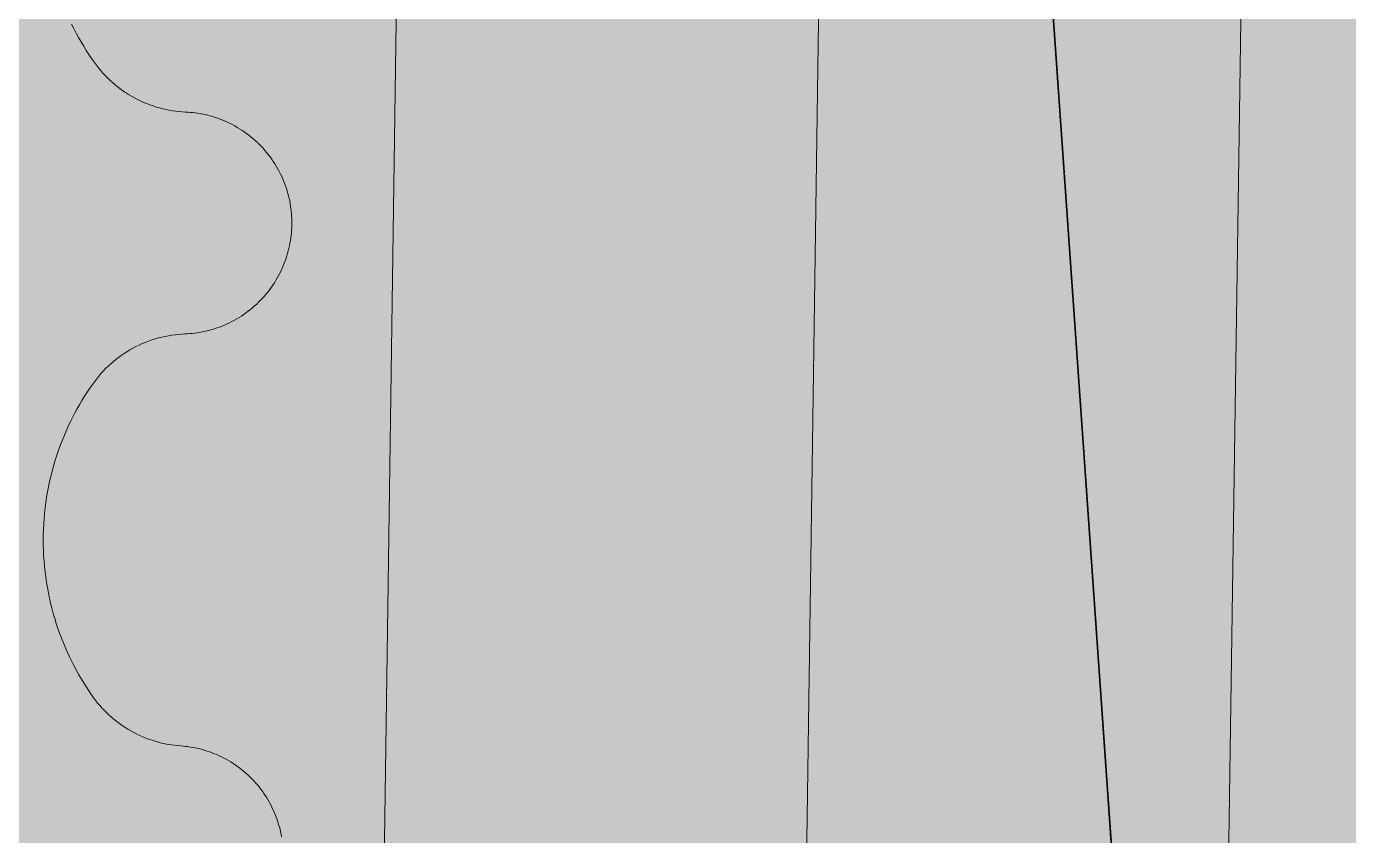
# Model space of a CAD drawing. Header units: millimetres. Extents: x 833941507 to 1669051331, y 817666127 to 1636299673.
# Drawn here: x 834547841.7 to 834547998.3, y 817982670.7 to 817982766.6 of the extents above; entities that cross this region are included whole.
import ezdxf

# ---------------------------------------------------------------- set-up
doc = ezdxf.new("R2010")
doc.units = ezdxf.units.MM
doc.header["$LTSCALE"] = 3
for name, color, linetype, lineweight in [('Hatch (LTC&CB)', 252, 'Continuous', 35), ('UAJ-22INWA', 6, 'Continuous', 35), ('UAJ-23FLOR-h', 251, 'Continuous', 9), ('UAJ-42INFI', 1, 'Continuous', 18), ('UAJ-42INFI-h', 251, 'Continuous', 9)]:
    doc.layers.add(name, color=color, linetype=linetype, lineweight=lineweight)
doc.layers.add('UAJ-00XREF', color=7, linetype='Continuous')
doc.layers.add('UAJ-22INWA-$', color=32, linetype='Continuous', plot=False)

# ---------------------------------------------------------------- blocks, each defined once
blk = doc.blocks.new('GBP-LTC-LB01')
at = {"layer": 'UAJ-23FLOR-h'}
h = blk.add_hatch(dxfattribs=at)
h.set_pattern_fill('EARTH,_O', color=256, scale=180, angle=45)
h.set_pattern_definition([(48.9989, (834576001.8, 818046085.3), (-112.727, 1612.5107), [1143, -1143]), (48.9989, (834575678.3, 818046366.6), (-112.727, 1612.5107), [1143, -1143]), (48.9989, (834575354.8, 818046647.8), (-112.727, 1612.5107), [1143, -1143]), (138.9989, (834575340.7, 818046849.3), (-1612.5107, -112.727), [1143, -1143]), (138.9989, (834575621.9, 818047172.8), (-1612.5107, -112.727), [1143, -1143]), (138.9989, (834575903.1, 818047496.3), (-1612.5107, -112.727), [1143, -1143])])
h.paths.add_polyline_path([(834572173.05, 818200349.17), (834310583.74, 818182062.08), (834331502.24, 817882831.69), (834364939.69, 817885169.23), (834473095.7, 818011283.6), (834480533.7, 818020120.4), (834485095.05, 818025709.55), (834491375.7, 818033619), (834497063.4, 818041013), (834493145.8, 818043678.7), (834512788.5, 818074029.25), (834518712.45, 818083675.25), (834526231.3, 818096325.1), (834534646.05, 818111073.05), (834545956, 818131981.3), (834557204.6, 818154198.8), (834564040, 818168496.8), (834570941.16, 818183576.43), (834578367.8, 818200696.3)])
h.paths.add_polyline_path([(834382131.31, 817956469.98), (834418268.73, 817958996.07), (834422062.41, 817963855.9), (834428403.04, 817964299.38), (834467239.2, 818010695.58), (834466445.21, 818021738.79), (834476097.72, 818035709.03), (834485267.1, 818048983.2), (834487014.89, 818051460.43), (834497268.33, 818067303.42), (834492893.38, 818129890.09), (834448056.59, 818126755.66), (834416896.58, 818105052.11), (834382061.37, 818080788.99), (834386167.45, 818022059.16), (834377588.38, 818021459.47)], flags=16)
edge = h.paths.add_edge_path(flags=16)
edge.add_line((834540292.29, 818142076.07), (834533466.32, 818141614.13))
edge.add_line((834533466.32, 818141614.13), (834523258.01, 818143862.71))
edge.add_line((834523258.01, 818143862.71), (834525896.87, 818155838.93))
edge.add_arc((834558382.43, 818267025.45), 115835.02, 237.2183981, 253.7131266, ccw=False)
edge.add_line((834495664.92, 818169638.25), (834498267.59, 818132356.98))
edge.add_line((834498267.59, 818132356.98), (834496346.42, 818130135.01))
edge.add_line((834496346.42, 818130135.01), (834492879.88, 818129892.67))
edge.add_line((834492879.88, 818129892.67), (834494229.58, 818110587.62))
edge.add_line((834494229.58, 818110587.62), (834496326.13, 818110708.38))
edge.add_line((834496326.13, 818110708.38), (834498420.21, 818080753.55))
edge.add_line((834498420.21, 818080753.55), (834498046.12, 818080727.4))
edge.add_line((834498046.12, 818080727.4), (834498254.52, 818077746.38))
edge.add_line((834498254.52, 818077746.38), (834503061.09, 818078082.4))
edge.add_line((834503061.09, 818078082.4), (834504979.52, 818081212.1))
edge.add_line((834504979.52, 818081212.1), (834509429.02, 818088470.93))
edge.add_line((834509429.02, 818088470.93), (834515217.16, 818097913.59))
edge.add_line((834515217.16, 818097913.59), (834526067.43, 818116415.54))
edge.add_line((834526067.43, 818116415.54), (834532489.2, 818127888.68))
edge.add_line((834532489.2, 818127888.68), (834534830.9, 818132146.3))
edge.add_line((834534830.9, 818132146.3), (834540292.29, 818142076.07))
h = blk.add_hatch(dxfattribs=at)
h.set_pattern_fill('EARTH,_O', color=256, scale=180, angle=45)
h.set_pattern_definition([(45.0000001, (-1082349.7, 54794.9), (-3e-06, 1616.4461018), [1143, -1143]), (45.0000001, (-1082652.8, 55098), (-3e-06, 1616.4461018), [1143, -1143]), (45.0000001, (-1082955.9, 55401.1), (-3e-06, 1616.4461018), [1143, -1143]), (135.0000001, (-1082955.9, 55603.1), (-1616.4461018, -3e-06), [1143, -1143]), (135.0000001, (-1082652.8, 55906.2), (-1616.4461018, -3e-06), [1143, -1143]), (135.0000001, (-1082349.7, 56209.3), (-1616.4461018, -3e-06), [1143, -1143])])
h.paths.add_polyline_path([(834669469.25, 818015499.17), (834651080.82, 818014213.79), (834651091.33, 818014066.03), (834669479.76, 818015351.52)], flags=16)
edge = h.paths.add_edge_path()
edge.add_arc((834611763.61, 818123015.07), 22001.28, 94.000719, 118.688683)
edge.add_line((834601201.89, 818142315.5), (834593918.34, 818141228.38))
edge.add_arc((834611768.4, 818123014.03), 25502.69, 93.997159, 134.421275, ccw=False)
edge.add_line((834609990.68, 818148454.69), (834618164.36, 818149025.84))
edge.add_line((834618164.36, 818149025.84), (834618408.29, 818145534.91))
edge.add_line((834618408.29, 818145534.91), (834616365.41, 818145392.16))
edge.add_line((834616365.41, 818145392.16), (834616609.39, 818141900.69))
edge.add_line((834616609.39, 818141900.69), (834611621.55, 818141552.15))
edge.add_line((834611621.55, 818141552.15), (834611377.61, 818145043.07))
edge.add_line((834611377.61, 818145043.07), (834610228.61, 818144962.74))
h.paths.add_polyline_path([(834673232.94, 818197365.88), (834607546.49, 818192773.89), (834599172.5, 818174435.3), (834588349.1, 818152374.5), (834578621.55, 818133890.65), (834568418.3, 818115665.3), (834556456.7, 818095618.3), (834546606.4, 818080041.6), (834532219.3, 818058623.75), (834523692.15, 818046595.75), (834515683.5, 818035708.5), (834508244.2, 818025929.9), (834500656.3, 818016266.1), (834489786.8, 818002934.1), (834483448.3, 817995421.3), (834478637.6, 817989841.7), (834458453.75, 817967379.3), (834441506.5, 817949096.36), (834383075.75, 817886437.08), (834482026.69, 817893354.51), (834551919.04, 817920008.6), (834634905.13, 817930637.13), (834634023, 817939309.35), (834633770.07, 817941795.89), (834633577.69, 817943687.02), (834508697.04, 817930983.61), (834507053.46, 817930191.44), (834506409.46, 817939426.96), (834507656.94, 817945566.73), (834503417.08, 818006767.03), (834503064.37, 818011762.67), (834514052.91, 818025791.94), (834520784.65, 818034889.35), (834526318.86, 818042436.94), (834532381.69, 818050705.63), (834536345.72, 818056472.68), (834542258.41, 818065225.62), (834550405.86, 818077286.91), (834561579, 818095001.96), (834574522.66, 818117080.03), (834587768.88, 818140310.21), (834609774.13, 818143594.98), (834610001.97, 818140335.89), (834634252.54, 818142031.47), (834636806.9, 818105492.47), (834642791.48, 818105913.75), (834646278.56, 818056032.58), (834640293.17, 818055614.16), (834643382.34, 818011424.91), (834641138.41, 818011267.96), (834645775.78, 817944927.87), (834639048.36, 817944243.52), (834640362.12, 817931328.11), (834651070.39, 817932706.91), (834650587.67, 817936476.13), (834685105.74, 817940896.86), (834685588.46, 817937127.64), (834691373.79, 817937868.57)])
blk = doc.blocks.new('*U1041')
at = {"layer": 'UAJ-22INWA'}
blk.add_line((200, 393.05), (200, -251.21), dxfattribs=at)
at = {"layer": 'UAJ-22INWA-$'}
blk.add_lwpolyline([(0, -251.21), (0, 393.05), (200, 393.05), (200, -251.21)], close=True, dxfattribs=at)
blk = doc.blocks.new('GBP-STR-B01-L2')
at = {"layer": 'UAJ-22INWA', "rotation": 183.9989084570433}
blk.add_blockref('*U1041', (834548162.6, 817982784.57), dxfattribs=at)
blk = doc.blocks.new('inf_010')
at = {"layer": 'UAJ-42INFI'}
for p, q in [((889560088.11, 757792033.02, 0), (889560088.33, 757792032.47, 0)), ((889560088.33, 757792032.47, 0), (889560088.57, 757792031.92, 0)), ((889560088.57, 757792031.92, 0), (889560088.82, 757792031.38, 0)), ((889560088.82, 757792031.38, 0), (889560089.08, 757792030.84, 0)), ((889560089.08, 757792030.84, 0), (889560089.35, 757792030.32, 0)), ((889560089.35, 757792030.32, 0), (889560089.62, 757792029.8, 0)), ((889560089.62, 757792029.8, 0), (889560089.9, 757792029.29, 0)), ((889560089.9, 757792029.29, 0), (889560090.19, 757792028.78, 0)), ((889560090.19, 757792028.78, 0), (889560090.49, 757792028.29, 0)), ((889560090.49, 757792028.29, 0), (889560090.7, 757792027.96, 0)), ((889560090.7, 757792027.96, 0), (889560090.91, 757792027.64, 0)), ((889560090.91, 757792027.64, 0), (889560091.14, 757792027.33, 0)), ((889560091.14, 757792027.33, 0), (889560091.37, 757792027.01, 0)), ((889560091.37, 757792027.01, 0), (889560091.62, 757792026.71, 0)), ((889560091.62, 757792026.71, 0), (889560091.87, 757792026.41, 0)), ((889560091.87, 757792026.41, 0), (889560092.14, 757792026.11, 0)), ((889560092.14, 757792026.11, 0), (889560092.41, 757792025.82, 0)), ((889560092.41, 757792025.82, 0), (889560092.7, 757792025.54, 0)), ((889560092.7, 757792025.54, 0), (889560092.99, 757792025.27, 0)), ((889560092.99, 757792025.27, 0), (889560093.29, 757792025, 0)), ((889560093.29, 757792025, 0), (889560093.6, 757792024.74, 0)), ((889560093.6, 757792024.74, 0), (889560093.91, 757792024.49, 0)), ((889560093.91, 757792024.49, 0), (889560094.24, 757792024.25, 0)), ((889560094.24, 757792024.25, 0), (889560094.57, 757792024.02, 0)), ((889560094.57, 757792024.02, 0), (889560094.91, 757792023.8, 0)), ((889560094.91, 757792023.8, 0), (889560095.25, 757792023.59, 0)), ((889560095.25, 757792023.59, 0), (889560095.6, 757792023.39, 0)), ((889560095.6, 757792023.39, 0), (889560095.96, 757792023.19, 0)), ((889560095.96, 757792023.19, 0), (889560096.32, 757792023.01, 0)), ((889560096.32, 757792023.01, 0), (889560096.68, 757792022.84, 0)), ((889560096.68, 757792022.84, 0), (889560097.05, 757792022.68, 0)), ((889560097.05, 757792022.68, 0), (889560097.42, 757792022.53, 0)), ((889560097.42, 757792022.53, 0), (889560097.8, 757792022.4, 0)), ((889560097.8, 757792022.4, 0), (889560098.17, 757792022.27, 0)), ((889560098.17, 757792022.27, 0), (889560098.55, 757792022.16, 0)), ((889560098.55, 757792022.16, 0), (889560098.93, 757792022.05, 0)), ((889560098.93, 757792022.05, 0), (889560099.32, 757792021.96, 0)), ((889560099.32, 757792021.96, 0), (889560099.7, 757792021.88, 0)), ((889560099.7, 757792021.88, 0), (889560100.08, 757792021.81, 0)), ((889560100.08, 757792021.81, 0), (889560100.46, 757792021.75, 0)), ((889560100.46, 757792021.75, 0), (889560100.85, 757792021.7, 0)), ((889560100.85, 757792021.7, 0), (889560101.13, 757792021.66, 0)), ((889560101.13, 757792021.66, 0), (889560101.41, 757792021.62, 0)), ((889560101.41, 757792021.62, 0), (889560101.7, 757792021.57, 0)), ((889560101.7, 757792021.57, 0), (889560101.99, 757792021.52, 0)), ((889560101.99, 757792021.52, 0), (889560102.28, 757792021.46, 0)), ((889560102.28, 757792021.46, 0), (889560102.57, 757792021.39, 0)), ((889560102.57, 757792021.39, 0), (889560102.86, 757792021.31, 0)), ((889560102.86, 757792021.31, 0), (889560103.15, 757792021.23, 0)), ((889560103.15, 757792021.23, 0), (889560103.44, 757792021.14, 0)), ((889560103.44, 757792021.14, 0), (889560103.73, 757792021.04, 0)), ((889560103.73, 757792021.04, 0), (889560104.02, 757792020.93, 0)), ((889560104.02, 757792020.93, 0), (889560104.31, 757792020.82, 0)), ((889560104.31, 757792020.82, 0), (889560104.6, 757792020.7, 0)), ((889560104.6, 757792020.7, 0), (889560104.88, 757792020.57, 0)), ((889560104.88, 757792020.57, 0), (889560105.17, 757792020.43, 0)), ((889560105.17, 757792020.43, 0), (889560105.45, 757792020.29, 0)), ((889560105.45, 757792020.29, 0), (889560105.73, 757792020.14, 0)), ((889560105.73, 757792020.14, 0), (889560106.01, 757792019.98, 0)), ((889560106.01, 757792019.98, 0), (889560106.28, 757792019.82, 0)), ((889560106.28, 757792019.82, 0), (889560106.56, 757792019.64, 0)), ((889560106.56, 757792019.64, 0), (889560106.83, 757792019.46, 0)), ((889560106.83, 757792019.46, 0), (889560107.09, 757792019.27, 0)), ((889560107.09, 757792019.27, 0), (889560107.35, 757792019.08, 0)), ((889560107.35, 757792019.08, 0), (889560107.61, 757792018.88, 0)), ((889560107.61, 757792018.88, 0), (889560107.86, 757792018.67, 0)), ((889560107.86, 757792018.67, 0), (889560108.11, 757792018.45, 0)), ((889560108.11, 757792018.45, 0), (889560108.35, 757792018.23, 0)), ((889560108.35, 757792018.23, 0), (889560108.59, 757792018, 0)), ((889560108.59, 757792018, 0), (889560108.83, 757792017.77, 0)), ((889560108.83, 757792017.77, 0), (889560109.05, 757792017.53, 0)), ((889560109.05, 757792017.53, 0), (889560109.27, 757792017.28, 0)), ((889560109.27, 757792017.28, 0), (889560109.49, 757792017.03, 0)), ((889560109.49, 757792017.03, 0), (889560109.7, 757792016.77, 0)), ((889560109.7, 757792016.77, 0), (889560109.9, 757792016.51, 0)), ((889560109.9, 757792016.51, 0), (889560110.09, 757792016.24, 0)), ((889560110.09, 757792016.24, 0), (889560110.28, 757792015.97, 0)), ((889560110.28, 757792015.97, 0), (889560110.46, 757792015.7, 0)), ((889560110.46, 757792015.7, 0), (889560110.63, 757792015.42, 0)), ((889560110.63, 757792015.42, 0), (889560110.8, 757792015.13, 0)), ((889560110.8, 757792015.13, 0), (889560110.96, 757792014.84, 0)), ((889560110.96, 757792014.84, 0), (889560111.11, 757792014.55, 0)), ((889560111.11, 757792014.55, 0), (889560111.25, 757792014.26, 0)), ((889560111.25, 757792014.26, 0), (889560111.39, 757792013.97, 0)), ((889560111.39, 757792013.97, 0), (889560111.52, 757792013.67, 0)), ((889560111.52, 757792013.67, 0), (889560111.64, 757792013.37, 0)), ((889560111.64, 757792013.37, 0), (889560111.75, 757792013.07, 0)), ((889560111.75, 757792013.07, 0), (889560111.85, 757792012.76, 0)), ((889560111.85, 757792012.76, 0), (889560111.95, 757792012.46, 0)), ((889560111.95, 757792012.46, 0), (889560112.04, 757792012.16, 0)), ((889560112.04, 757792012.16, 0), (889560112.12, 757792011.85, 0)), ((889560112.12, 757792011.85, 0), (889560112.19, 757792011.55, 0)), ((889560112.19, 757792011.55, 0), (889560112.26, 757792011.24, 0)), ((889560112.26, 757792011.24, 0), (889560112.31, 757792010.94, 0)), ((889560112.31, 757792010.94, 0), (889560112.36, 757792010.63, 0)), ((889560112.36, 757792010.63, 0), (889560112.41, 757792010.33, 0)), ((889560112.41, 757792010.33, 0), (889560112.44, 757792010.03, 0)), ((889560112.44, 757792010.03, 0), (889560112.47, 757792009.72, 0)), ((889560112.47, 757792009.72, 0), (889560112.49, 757792009.43, 0)), ((889560112.49, 757792009.43, 0), (889560112.51, 757792009.13, 0)), ((889560112.51, 757792009.13, 0), (889560112.52, 757792008.83, 0)), ((889560112.52, 757792008.54, 0), (889560112.51, 757792008.25, 0)), ((889560112.52, 757792008.83, 0), (889560112.52, 757792008.54, 0)), ((889560112.43, 757792007.1, 0), (889560112.39, 757792006.81, 0)), ((889560112.46, 757792007.39, 0), (889560112.43, 757792007.1, 0)), ((889560112.48, 757792007.67, 0), (889560112.46, 757792007.39, 0)), ((889560112.5, 757792007.96, 0), (889560112.48, 757792007.67, 0)), ((889560112.51, 757792008.25, 0), (889560112.5, 757792007.96, 0)), ((889560112.1, 757792005.35, 0), (889560112.02, 757792005.06, 0)), ((889560112.18, 757792005.65, 0), (889560112.1, 757792005.35, 0)), ((889560112.24, 757792005.94, 0), (889560112.18, 757792005.65, 0)), ((889560112.3, 757792006.23, 0), (889560112.24, 757792005.94, 0)), ((889560112.35, 757792006.52, 0), (889560112.3, 757792006.23, 0)), ((889560112.39, 757792006.81, 0), (889560112.35, 757792006.52, 0)), ((889560111.63, 757792003.89, 0), (889560111.52, 757792003.6, 0)), ((889560111.74, 757792004.18, 0), (889560111.63, 757792003.89, 0)), ((889560111.84, 757792004.47, 0), (889560111.74, 757792004.18, 0)), ((889560111.94, 757792004.77, 0), (889560111.84, 757792004.47, 0)), ((889560112.02, 757792005.06, 0), (889560111.94, 757792004.77, 0)), ((889560110.82, 757792002.16, 0), (889560110.66, 757792001.89, 0)), ((889560110.97, 757792002.45, 0), (889560110.82, 757792002.16, 0)), ((889560111.12, 757792002.73, 0), (889560110.97, 757792002.45, 0)), ((889560111.26, 757792003.02, 0), (889560111.12, 757792002.73, 0)), ((889560111.39, 757792003.31, 0), (889560111.26, 757792003.02, 0)), ((889560111.52, 757792003.6, 0), (889560111.39, 757792003.31, 0)), ((889560109.93, 757792000.8, 0), (889560109.74, 757792000.54, 0)), ((889560110.13, 757792001.07, 0), (889560109.93, 757792000.8, 0)), ((889560110.31, 757792001.34, 0), (889560110.13, 757792001.07, 0)), ((889560110.49, 757792001.61, 0), (889560110.31, 757792001.34, 0)), ((889560110.66, 757792001.89, 0), (889560110.49, 757792001.61, 0)), ((889560108.41, 757791999.08, 0), (889560108.16, 757791998.85, 0)), ((889560108.64, 757791999.31, 0), (889560108.41, 757791999.08, 0)), ((889560108.88, 757791999.54, 0), (889560108.64, 757791999.31, 0)), ((889560109.1, 757791999.79, 0), (889560108.88, 757791999.54, 0)), ((889560109.32, 757792000.03, 0), (889560109.1, 757791999.79, 0)), ((889560109.53, 757792000.28, 0), (889560109.32, 757792000.03, 0)), ((889560109.74, 757792000.54, 0), (889560109.53, 757792000.28, 0)), ((889560106.32, 757791997.47, 0), (889560106.04, 757791997.3, 0)), ((889560106.6, 757791997.64, 0), (889560106.32, 757791997.47, 0)), ((889560106.87, 757791997.83, 0), (889560106.6, 757791997.64, 0)), ((889560107.14, 757791998.02, 0), (889560106.87, 757791997.83, 0)), ((889560107.4, 757791998.22, 0), (889560107.14, 757791998.02, 0)), ((889560107.66, 757791998.42, 0), (889560107.4, 757791998.22, 0)), ((889560107.91, 757791998.63, 0), (889560107.66, 757791998.42, 0)), ((889560108.16, 757791998.85, 0), (889560107.91, 757791998.63, 0)), ((889560102.79, 757791995.93, 0), (889560102.49, 757791995.85, 0)), ((889560103.09, 757791996.02, 0), (889560102.79, 757791995.93, 0)), ((889560103.4, 757791996.11, 0), (889560103.09, 757791996.02, 0)), ((889560103.7, 757791996.21, 0), (889560103.4, 757791996.11, 0)), ((889560104, 757791996.32, 0), (889560103.7, 757791996.21, 0)), ((889560104.29, 757791996.44, 0), (889560104, 757791996.32, 0)), ((889560104.59, 757791996.56, 0), (889560104.29, 757791996.44, 0)), ((889560104.89, 757791996.69, 0), (889560104.59, 757791996.56, 0)), ((889560105.18, 757791996.83, 0), (889560104.89, 757791996.69, 0)), ((889560105.47, 757791996.98, 0), (889560105.18, 757791996.83, 0)), ((889560105.75, 757791997.13, 0), (889560105.47, 757791996.98, 0)), ((889560106.04, 757791997.3, 0), (889560105.75, 757791997.13, 0)), ((889560093.05, 757791994.4, 0), (889560092.68, 757791994.23, 0)), ((889560093.43, 757791994.55, 0), (889560093.05, 757791994.4, 0)), ((889560093.82, 757791994.69, 0), (889560093.43, 757791994.55, 0)), ((889560094.2, 757791994.82, 0), (889560093.82, 757791994.69, 0)), ((889560094.59, 757791994.94, 0), (889560094.2, 757791994.82, 0)), ((889560094.99, 757791995.05, 0), (889560094.59, 757791994.94, 0)), ((889560095.38, 757791995.14, 0), (889560094.99, 757791995.05, 0)), ((889560095.78, 757791995.23, 0), (889560095.38, 757791995.14, 0)), ((889560096.17, 757791995.3, 0), (889560095.78, 757791995.23, 0)), ((889560096.57, 757791995.36, 0), (889560096.17, 757791995.3, 0)), ((889560096.97, 757791995.41, 0), (889560096.57, 757791995.36, 0)), ((889560097.37, 757791995.45, 0), (889560096.97, 757791995.41, 0)), ((889560097.76, 757791995.47, 0), (889560097.37, 757791995.45, 0)), ((889560098.15, 757791995.49, 0), (889560097.76, 757791995.47, 0)), ((889560098.55, 757791995.49, 0), (889560098.15, 757791995.49, 0)), ((889560098.94, 757791995.48, 0), (889560098.55, 757791995.49, 0)), ((889560099.22, 757791995.48, 0), (889560098.94, 757791995.48, 0)), ((889560099.51, 757791995.48, 0), (889560099.22, 757791995.48, 0)), ((889560099.8, 757791995.48, 0), (889560099.51, 757791995.48, 0)), ((889560100.09, 757791995.5, 0), (889560099.8, 757791995.48, 0)), ((889560100.39, 757791995.52, 0), (889560100.09, 757791995.5, 0)), ((889560100.69, 757791995.54, 0), (889560100.39, 757791995.52, 0)), ((889560100.98, 757791995.58, 0), (889560100.69, 757791995.54, 0)), ((889560101.28, 757791995.62, 0), (889560100.98, 757791995.58, 0)), ((889560101.58, 757791995.67, 0), (889560101.28, 757791995.62, 0)), ((889560101.89, 757791995.72, 0), (889560101.58, 757791995.67, 0)), ((889560102.19, 757791995.78, 0), (889560101.89, 757791995.72, 0)), ((889560102.49, 757791995.85, 0), (889560102.19, 757791995.78, 0)), ((889560090.22, 757791992.79, 0), (889560089.89, 757791992.55, 0)), ((889560090.55, 757791993.03, 0), (889560090.22, 757791992.79, 0)), ((889560090.89, 757791993.25, 0), (889560090.55, 757791993.03, 0)), ((889560091.23, 757791993.47, 0), (889560090.89, 757791993.25, 0)), ((889560091.58, 757791993.67, 0), (889560091.23, 757791993.47, 0)), ((889560091.94, 757791993.87, 0), (889560091.58, 757791993.67, 0)), ((889560092.31, 757791994.06, 0), (889560091.94, 757791993.87, 0)), ((889560092.68, 757791994.23, 0), (889560092.31, 757791994.06, 0)), ((889560088.41, 757791991.21, 0), (889560088.14, 757791990.92, 0)), ((889560088.68, 757791991.49, 0), (889560088.41, 757791991.21, 0)), ((889560088.97, 757791991.77, 0), (889560088.68, 757791991.49, 0)), ((889560089.27, 757791992.04, 0), (889560088.97, 757791991.77, 0)), ((889560089.58, 757791992.3, 0), (889560089.27, 757791992.04, 0)), ((889560089.89, 757791992.55, 0), (889560089.58, 757791992.3, 0)), ((889560087.26, 757791989.88, 0), (889560086.91, 757791989.42, 0)), ((889560087.63, 757791990.33, 0), (889560087.26, 757791989.88, 0)), ((889560087.88, 757791990.63, 0), (889560087.63, 757791990.33, 0)), ((889560088.14, 757791990.92, 0), (889560087.88, 757791990.63, 0)), ((889560086.22, 757791988.47, 0), (889560085.88, 757791987.98, 0)), ((889560086.56, 757791988.95, 0), (889560086.22, 757791988.47, 0)), ((889560086.91, 757791989.42, 0), (889560086.56, 757791988.95, 0)), ((889560085.24, 757791986.99, 0), (889560084.93, 757791986.47, 0)), ((889560085.56, 757791987.49, 0), (889560085.24, 757791986.99, 0)), ((889560085.88, 757791987.98, 0), (889560085.56, 757791987.49, 0)), ((889560084.33, 757791985.43, 0), (889560084.04, 757791984.89, 0)), ((889560084.62, 757791985.95, 0), (889560084.33, 757791985.43, 0)), ((889560084.93, 757791986.47, 0), (889560084.62, 757791985.95, 0)), ((889560083.5, 757791983.8, 0), (889560083.24, 757791983.24, 0)), ((889560083.77, 757791984.35, 0), (889560083.5, 757791983.8, 0)), ((889560084.04, 757791984.89, 0), (889560083.77, 757791984.35, 0)), ((889560082.76, 757791982.1, 0), (889560082.53, 757791981.53, 0)), ((889560083, 757791982.67, 0), (889560082.76, 757791982.1, 0)), ((889560083.24, 757791983.24, 0), (889560083, 757791982.67, 0)), ((889560082.11, 757791980.36, 0), (889560081.91, 757791979.76, 0)), ((889560082.31, 757791980.95, 0), (889560082.11, 757791980.36, 0)), ((889560082.53, 757791981.53, 0), (889560082.31, 757791980.95, 0)), ((889560081.73, 757791979.16, 0), (889560081.56, 757791978.56, 0)), ((889560081.91, 757791979.76, 0), (889560081.73, 757791979.16, 0)), ((889560081.25, 757791977.34, 0), (889560081.11, 757791976.73, 0)), ((889560081.4, 757791977.95, 0), (889560081.25, 757791977.34, 0)), ((889560081.56, 757791978.56, 0), (889560081.4, 757791977.95, 0)), ((889560080.99, 757791976.11, 0), (889560080.87, 757791975.48, 0)), ((889560081.11, 757791976.73, 0), (889560080.99, 757791976.11, 0)), ((889560080.68, 757791974.23, 0), (889560080.61, 757791973.6, 0)), ((889560080.77, 757791974.86, 0), (889560080.68, 757791974.23, 0)), ((889560080.87, 757791975.48, 0), (889560080.77, 757791974.86, 0)), ((889560080.54, 757791972.97, 0), (889560080.49, 757791972.34, 0)), ((889560080.61, 757791973.6, 0), (889560080.54, 757791972.97, 0)), ((889560080.42, 757791971.07, 0), (889560080.41, 757791970.44, 0)), ((889560080.45, 757791971.71, 0), (889560080.42, 757791971.07, 0)), ((889560080.49, 757791972.34, 0), (889560080.45, 757791971.71, 0)), ((889560080.41, 757791970.44, 0), (889560080.41, 757791969.81, 0)), ((889560080.41, 757791969.81, 0), (889560080.42, 757791969.17, 0)), ((889560080.42, 757791969.17, 0), (889560080.44, 757791968.54, 0)), ((889560080.44, 757791968.54, 0), (889560080.48, 757791967.91, 0)), ((889560080.48, 757791967.91, 0), (889560080.53, 757791967.28, 0)), ((889560080.53, 757791967.28, 0), (889560080.59, 757791966.65, 0)), ((889560080.59, 757791966.65, 0), (889560080.66, 757791966.03, 0)), ((889560080.66, 757791966.03, 0), (889560080.74, 757791965.41, 0)), ((889560080.74, 757791965.41, 0), (889560080.84, 757791964.79, 0)), ((889560080.84, 757791964.79, 0), (889560080.95, 757791964.17, 0)), ((889560080.95, 757791964.17, 0), (889560081.07, 757791963.56, 0)), ((889560081.07, 757791963.56, 0), (889560081.2, 757791962.95, 0)), ((889560081.2, 757791962.95, 0), (889560081.34, 757791962.35, 0)), ((889560081.34, 757791962.35, 0), (889560081.49, 757791961.75, 0)), ((889560081.49, 757791961.75, 0), (889560081.66, 757791961.16, 0)), ((889560081.66, 757791961.16, 0), (889560081.83, 757791960.57, 0)), ((889560081.83, 757791960.57, 0), (889560082.02, 757791959.99, 0)), ((889560082.02, 757791959.99, 0), (889560082.22, 757791959.41, 0)), ((889560082.22, 757791959.41, 0), (889560082.42, 757791958.84, 0)), ((889560082.42, 757791958.84, 0), (889560082.64, 757791958.28, 0)), ((889560082.64, 757791958.28, 0), (889560082.86, 757791957.72, 0)), ((889560082.86, 757791957.72, 0), (889560083.1, 757791957.17, 0)), ((889560083.1, 757791957.17, 0), (889560083.34, 757791956.62, 0)), ((889560083.34, 757791956.62, 0), (889560083.6, 757791956.09, 0)), ((889560083.6, 757791956.09, 0), (889560083.86, 757791955.56, 0)), ((889560083.86, 757791955.56, 0), (889560084.13, 757791955.03, 0)), ((889560084.13, 757791955.03, 0), (889560084.41, 757791954.52, 0)), ((889560084.41, 757791954.52, 0), (889560084.69, 757791954.01, 0)), ((889560084.69, 757791954.01, 0), (889560084.98, 757791953.51, 0)), ((889560084.98, 757791953.51, 0), (889560085.18, 757791953.19, 0)), ((889560085.18, 757791953.19, 0), (889560085.39, 757791952.87, 0)), ((889560085.39, 757791952.87, 0), (889560085.61, 757791952.56, 0)), ((889560085.61, 757791952.56, 0), (889560085.84, 757791952.25, 0)), ((889560085.84, 757791952.25, 0), (889560086.08, 757791951.95, 0)), ((889560086.08, 757791951.95, 0), (889560086.32, 757791951.65, 0)), ((889560086.32, 757791951.65, 0), (889560086.58, 757791951.35, 0)), ((889560086.58, 757791951.35, 0), (889560086.84, 757791951.07, 0)), ((889560086.84, 757791951.07, 0), (889560087.12, 757791950.79, 0)), ((889560087.12, 757791950.79, 0), (889560087.4, 757791950.51, 0)), ((889560087.4, 757791950.51, 0), (889560087.69, 757791950.25, 0)), ((889560087.69, 757791950.25, 0), (889560087.99, 757791949.99, 0)), ((889560087.99, 757791949.99, 0), (889560088.3, 757791949.74, 0)), ((889560088.3, 757791949.74, 0), (889560088.61, 757791949.5, 0)), ((889560088.61, 757791949.5, 0), (889560088.93, 757791949.27, 0)), ((889560088.93, 757791949.27, 0), (889560089.26, 757791949.04, 0)), ((889560089.26, 757791949.04, 0), (889560089.59, 757791948.83, 0)), ((889560089.59, 757791948.83, 0), (889560089.93, 757791948.62, 0)), ((889560089.93, 757791948.62, 0), (889560090.28, 757791948.43, 0)), ((889560090.28, 757791948.43, 0), (889560090.63, 757791948.24, 0)), ((889560090.63, 757791948.24, 0), (889560090.98, 757791948.07, 0)), ((889560090.98, 757791948.07, 0), (889560091.34, 757791947.9, 0)), ((889560091.34, 757791947.9, 0), (889560091.7, 757791947.75, 0)), ((889560091.7, 757791947.75, 0), (889560092.07, 757791947.61, 0)), ((889560092.07, 757791947.61, 0), (889560092.43, 757791947.48, 0)), ((889560092.43, 757791947.48, 0), (889560092.8, 757791947.35, 0)), ((889560092.8, 757791947.35, 0), (889560093.18, 757791947.24, 0)), ((889560093.18, 757791947.24, 0), (889560093.55, 757791947.14, 0)), ((889560093.55, 757791947.14, 0), (889560093.92, 757791947.05, 0)), ((889560093.92, 757791947.05, 0), (889560094.3, 757791946.98, 0)), ((889560094.3, 757791946.98, 0), (889560094.67, 757791946.91, 0)), ((889560094.67, 757791946.91, 0), (889560095.05, 757791946.85, 0)), ((889560095.05, 757791946.85, 0), (889560095.32, 757791946.81, 0)), ((889560095.32, 757791946.81, 0), (889560095.6, 757791946.76, 0)), ((889560095.6, 757791946.76, 0), (889560095.88, 757791946.71, 0)), ((889560095.88, 757791946.71, 0), (889560096.16, 757791946.64, 0)), ((889560096.16, 757791946.64, 0), (889560096.44, 757791946.58, 0)), ((889560096.44, 757791946.58, 0), (889560096.72, 757791946.5, 0)), ((889560096.72, 757791946.5, 0), (889560097, 757791946.42, 0)), ((889560097, 757791946.42, 0), (889560097.28, 757791946.33, 0)), ((889560097.28, 757791946.33, 0), (889560097.56, 757791946.24, 0)), ((889560097.56, 757791946.24, 0), (889560097.84, 757791946.13, 0)), ((889560097.84, 757791946.13, 0), (889560098.12, 757791946.03, 0)), ((889560098.12, 757791946.03, 0), (889560098.4, 757791945.91, 0)), ((889560098.4, 757791945.91, 0), (889560098.68, 757791945.78, 0)), ((889560098.68, 757791945.78, 0), (889560098.96, 757791945.65, 0)), ((889560098.96, 757791945.65, 0), (889560099.23, 757791945.52, 0)), ((889560099.23, 757791945.52, 0), (889560099.5, 757791945.37, 0)), ((889560099.5, 757791945.37, 0), (889560099.77, 757791945.22, 0)), ((889560099.77, 757791945.22, 0), (889560100.04, 757791945.06, 0)), ((889560100.04, 757791945.06, 0), (889560100.31, 757791944.89, 0)), ((889560100.31, 757791944.89, 0), (889560100.57, 757791944.72, 0)), ((889560100.57, 757791944.72, 0), (889560100.83, 757791944.54, 0)), ((889560100.83, 757791944.54, 0), (889560101.08, 757791944.35, 0)), ((889560101.08, 757791944.35, 0), (889560101.33, 757791944.16, 0)), ((889560101.33, 757791944.16, 0), (889560101.58, 757791943.96, 0)), ((889560101.58, 757791943.96, 0), (889560101.82, 757791943.75, 0)), ((889560101.82, 757791943.75, 0), (889560102.06, 757791943.53, 0)), ((889560102.06, 757791943.53, 0), (889560102.29, 757791943.32, 0)), ((889560102.29, 757791943.32, 0), (889560102.52, 757791943.09, 0)), ((889560102.52, 757791943.09, 0), (889560102.74, 757791942.86, 0)), ((889560102.74, 757791942.86, 0), (889560102.96, 757791942.62, 0)), ((889560102.96, 757791942.62, 0), (889560103.17, 757791942.38, 0)), ((889560103.17, 757791942.38, 0), (889560103.38, 757791942.13, 0)), ((889560103.38, 757791942.13, 0), (889560103.58, 757791941.88, 0)), ((889560103.58, 757791941.88, 0), (889560103.77, 757791941.62, 0)), ((889560103.77, 757791941.62, 0), (889560103.95, 757791941.36, 0)), ((889560103.95, 757791941.36, 0), (889560104.13, 757791941.09, 0)), ((889560104.13, 757791941.09, 0), (889560104.31, 757791940.82, 0)), ((889560104.31, 757791940.82, 0), (889560104.47, 757791940.55, 0)), ((889560104.47, 757791940.55, 0), (889560104.63, 757791940.27, 0)), ((889560104.63, 757791940.27, 0), (889560104.78, 757791939.99, 0)), ((889560104.78, 757791939.99, 0), (889560104.93, 757791939.71, 0)), ((889560104.93, 757791939.71, 0), (889560105.06, 757791939.42, 0)), ((889560105.06, 757791939.42, 0), (889560105.19, 757791939.13, 0)), ((889560105.19, 757791939.13, 0), (889560105.31, 757791938.84, 0)), ((889560105.31, 757791938.84, 0), (889560105.43, 757791938.55, 0)), ((889560105.43, 757791938.55, 0), (889560105.54, 757791938.25, 0)), ((889560105.54, 757791938.25, 0), (889560105.64, 757791937.96, 0)), ((889560105.64, 757791937.96, 0), (889560105.73, 757791937.66, 0)), ((889560105.73, 757791937.66, 0), (889560105.81, 757791937.37, 0)), ((889560105.81, 757791937.37, 0), (889560105.89, 757791937.07, 0)), ((889560105.89, 757791937.07, 0), (889560105.96, 757791936.77, 0)), ((889560105.96, 757791936.77, 0), (889560106.02, 757791936.47, 0)), ((889560106.02, 757791936.47, 0), (889560106.08, 757791936.18, 0)), ((889560106.08, 757791936.18, 0), (889560106.13, 757791935.88, 0)), ((889560106.13, 757791935.88, 0), (889560106.17, 757791935.58, 0)), ((889560106.17, 757791935.58, 0), (889560106.2, 757791935.29, 0))]:
    blk.add_line(p, q, dxfattribs=at)
blk = doc.blocks.new('3A35X-MADL-P-LT-B01-0')
at = {"layer": 'UAJ-42INFI'}
for p, q in [((834547881.94, 817982525.32), (834547889.79, 817983072.18)), ((834547931.93, 817982524.6), (834547939.78, 817983071.46))]:
    blk.add_line(p, q, dxfattribs=at)
at = {"layer": 'UAJ-42INFI-h'}
blk.add_line((834547981.93, 817982523.89), (834547989.78, 817983070.74), dxfattribs=at)
at = {"rotation": 3.998908525164564}
blk.add_blockref('inf_010', (-0.01, 0.01), dxfattribs=at)

msp = doc.modelspace()

# ---------------------------------------------------------------- hatches: boundary and pattern name
at = {"layer": 'Hatch (LTC&CB)'}
h = msp.add_hatch(dxfattribs=at)
h.set_pattern_fill('ANSI38', color=256, scale=100)
h.set_pattern_definition([(318.99984, (834479093.73, 818230174.15), (208.29942, 239.6197), []), (48.99984, (834479093.73, 818230174.15), (176.97914, 687.53882), [793.75, -476.25])])
edge = h.paths.add_edge_path()
edge.add_line((834601196.19, 818142314.52), (834603754.26, 818142696.37))
edge.add_line((834603754.26, 818142696.37), (834603901.9, 818141707.33))
edge.add_line((834603901.9, 818141707.33), (834603810.47, 818141693.69))
edge.add_arc((834611763.29, 818123016.36), 20300, 113.064358, 141.357581)
edge.add_line((834595907.81, 818135692.86), (834595395.45, 818135656.86))
edge.add_line((834595395.45, 818135656.86), (834583111.72, 818114341.03))
edge.add_line((834583111.72, 818114341.03), (834578121.58, 818106513.89))
edge.add_line((834578121.58, 818106513.89), (834575731.65, 818102809.5))
edge.add_line((834575731.65, 818102809.5), (834574387.45, 818100725.98))
edge.add_line((834574387.45, 818100725.98), (834573113.98, 818098752.1))
edge.add_line((834573113.98, 818098752.1), (834573145.25, 818098730.65))
edge.add_line((834573145.25, 818098730.65), (834569989.11, 818093770.2))
edge.add_line((834569989.11, 818093770.2), (834566535, 818088385.68))
edge.add_line((834566535, 818088385.68), (834566514.09, 818088398.3))
edge.add_line((834566514.09, 818088398.3), (834558743.61, 818076256.63))
edge.add_line((834558743.61, 818076256.63), (834557653.4, 818074495.71))
edge.add_line((834557653.4, 818074495.71), (834553498.92, 818068288.56))
edge.add_line((834553498.92, 818068288.56), (834548580.86, 818060932.13))
edge.add_line((834548580.86, 818060932.13), (834544328.26, 818054726.34))
edge.add_line((834544328.26, 818054726.34), (834544332.15, 818054704.66))
edge.add_line((834544332.15, 818054704.66), (834540324.6, 818048716.69))
edge.add_line((834540324.6, 818048716.69), (834541041.32, 818048232.54))
edge.add_line((834541041.32, 818048232.54), (834540089.73, 818046823.83))
edge.add_line((834540089.73, 818046823.83), (834539737.55, 818047061.73))
edge.add_line((834539737.55, 818047061.73), (834533115.75, 818038377.74))
edge.add_line((834533115.75, 818038377.74), (834515220.96, 818015146.63))
edge.add_arc((834538026.01, 818000636.26), 27030, 147.532263, 176.187088)
edge.add_line((834511055.84, 818002433.72), (834511444.99, 817996891.23))
edge.add_line((834511444.99, 817996891.23), (834511474.11, 817996474.65))
edge.add_line((834511474.11, 817996474.65), (834508641.22, 817996276.61))
edge.add_line((834508641.22, 817996276.61), (834508910.68, 817992422.05))
edge.add_line((834508910.68, 817992422.05), (834511353.38, 817992955.96))
edge.add_line((834511353.38, 817992955.96), (834513357.66, 817964213.01))
edge.add_line((834513357.66, 817964213.01), (834513308.95, 817964209.6))
edge.add_line((834513308.95, 817964209.6), (834513879.4, 817955918.75))
edge.add_line((834513879.4, 817955918.75), (834514876.61, 817955988.46))
edge.add_line((834514876.61, 817955988.46), (834515053.07, 817953464.41))
edge.add_arc((834528221.07, 817954382.99), 13200, 183.990417, 259.837233)
edge.add_line((834525891.99, 817941390.09), (834525974.53, 817940578.71))
edge.add_line((834525974.53, 817940578.71), (834555356.34, 817943567.49))
edge.add_line((834555356.34, 817943567.49), (834594711.69, 817947570.8))
edge.add_line((834594711.69, 817947570.8), (834594754.2, 817947152.96))
edge.add_line((834594754.2, 817947152.96), (834616096.9, 817949323.98))
edge.add_line((834616096.9, 817949323.98), (834631854.21, 817950926.85))
edge.add_line((834631854.21, 817950926.85), (834631836.71, 817951177.16))
edge.add_line((834631836.71, 817951177.16), (834639760.38, 817951731.08))
edge.add_line((834639760.38, 817951731.08), (834640506.97, 817944391.59))
edge.add_line((834640506.97, 817944391.59), (834508703.57, 817930984.28))
edge.add_line((834508703.57, 817930984.28), (834508663.51, 817930982.16))
edge.add_line((834508663.51, 817930982.16), (834507053.46, 817930191.44))
edge.add_line((834507053.46, 817930191.44), (834506409.46, 817939426.96))
edge.add_line((834506409.46, 817939426.96), (834507674.95, 817945699.32))
edge.add_line((834507674.95, 817945699.32), (834503067.5, 818011766.68))
edge.add_line((834503067.5, 818011766.68), (834515005.94, 818027008.3))
edge.add_line((834515005.94, 818027008.3), (834526318.86, 818042436.95))
edge.add_line((834526318.86, 818042436.95), (834533248.43, 818051887.55))
edge.add_line((834533248.43, 818051887.55), (834545204.94, 818069586.37))
edge.add_line((834545204.94, 818069586.37), (834551695.41, 818079200.62))
edge.add_line((834551695.41, 818079200.62), (834551700.66, 818079300.57))
edge.add_line((834551700.66, 818079300.57), (834554860.11, 818084257.51))
edge.add_line((834554860.11, 818084257.51), (834556162.94, 818086301.54))
edge.add_line((834556162.94, 818086301.54), (834561579.11, 818095002.15))
edge.add_line((834561579.11, 818095002.15), (834564610.19, 818100023.59))
edge.add_line((834564610.19, 818100023.59), (834566711.84, 818103505.28))
edge.add_line((834566711.84, 818103505.28), (834567220.96, 818104369.68))
edge.add_line((834567220.96, 818104369.68), (834571219.85, 818111331.33))
edge.add_line((834571219.85, 818111331.33), (834579233.58, 818125278.3))
edge.add_line((834579233.58, 818125278.3), (834584805.19, 818135090.79))
edge.add_line((834584805.19, 818135090.79), (834587768.44, 818140310.15))
edge.add_line((834587768.44, 818140310.15), (834593953.37, 818141233.38))
edge.add_arc((834611682.41, 818123278.84), 25232.61, 93.846032, 134.637937, ccw=False)
edge.add_line((834609989.92, 818148454.62), (834618164.07, 818149025.82))
edge.add_line((834618164.07, 818149025.82), (834618408.01, 818145534.9))
edge.add_line((834618408.01, 818145534.9), (834616365.13, 818145392.15))
edge.add_line((834616365.13, 818145392.15), (834616609.11, 818141900.67))
edge.add_line((834616609.11, 818141900.67), (834611621.27, 818141552.12))
edge.add_line((834611621.27, 818141552.12), (834611377.33, 818145043.04))
edge.add_arc((834611845.2, 818122938.11), 22109.88, 91.212521, 118.792578)
h = msp.add_hatch(color=256, dxfattribs=at)
h.dxf.hatch_style = 1
edge = h.paths.add_edge_path()
edge.add_line((834513358.83, 817964213.1), (834514805.29, 817964314.21))
edge.add_line((834514805.29, 817964314.21), (834514905.32, 817962883.32))
edge.add_line((834514905.32, 817962883.32), (834522015.98, 817959924.65))
edge.add_line((834522015.98, 817959924.65), (834527599.83, 817958234.85))
edge.add_line((834527599.83, 817958234.85), (834531627.41, 817957331.96))
edge.add_line((834531627.41, 817957331.96), (834538597.73, 817957185.8))
edge.add_line((834538597.73, 817957185.8), (834550283.84, 817958000.71))
edge.add_line((834550283.84, 817958000.71), (834576164.25, 817960699.31))
edge.add_arc((834571429.66, 818001700.88), 41274.03, 276.586959, 289.104779)
edge.add_line((834584938.52, 817962700.16), (834585387.44, 817962731.44))
edge.add_line((834585387.44, 817962731.44), (834585119.41, 817966565.54))
edge.add_line((834585119.41, 817966565.54), (834584671.75, 817966534.24))
edge.add_line((834584671.75, 817966534.24), (834582845.22, 817993361.89))
edge.add_line((834582845.22, 817993361.89), (834584586.66, 817993483.63))
edge.add_line((834584586.66, 817993483.63), (834584565.21, 817993788.17))
edge.add_line((834584565.21, 817993788.17), (834583546.6, 817993716.97))
edge.add_line((834583546.6, 817993716.97), (834579511.62, 818051438.28))
edge.add_line((834579511.62, 818051438.28), (834571357.07, 818050868.21))
edge.add_line((834571357.07, 818050868.21), (834571728.42, 818045556.24))
edge.add_line((834571728.42, 818045556.24), (834551421, 818044136.6))
edge.add_line((834551421, 818044136.6), (834550915.36, 818053251.15))
edge.add_line((834550915.36, 818053251.15), (834550067.43, 818053191.87))
edge.add_line((834550067.43, 818053191.87), (834547980.34, 818050328.44))
edge.add_line((834547980.34, 818050328.44), (834547993.72, 818050137.14))
edge.add_line((834547993.72, 818050137.14), (834537098.76, 818035335.08))
edge.add_line((834537098.76, 818035335.08), (834533115.75, 818038377.74))
edge.add_line((834533115.75, 818038377.74), (834521762.77, 818023639.24))
edge.add_line((834521762.77, 818023639.24), (834515226.35, 818015153.63))
edge.add_arc((834538313.07, 818000540.46), 27322.9, 147.66747, 176.026674)
edge.add_line((834511055.84, 818002433.72), (834511474.11, 817996474.65))
edge.add_line((834511474.11, 817996474.65), (834508641.22, 817996276.61))
edge.add_line((834508641.22, 817996276.61), (834508910.68, 817992422.05))
edge.add_line((834508910.68, 817992422.05), (834511349.45, 817992955.1))
edge.add_line((834511349.45, 817992955.1), (834511354.85, 817992876.6))
edge.add_line((834511354.85, 817992876.6), (834513358.66, 817964213.08))
edge.add_line((834513358.66, 817964213.08), (834513358.83, 817964213.1))

# ---------------------------------------------------------------- block references
for name in ['GBP-LTC-LB01', 'GBP-STR-B01-L2']:
    msp.add_blockref(name, (0, 0))
at = {"layer": 'UAJ-00XREF', "ltscale": 10, "rotation": 8.262983694057247e-05}
msp.add_blockref('3A35X-MADL-P-LT-B01-0', (1179.72, -1203.53), dxfattribs=at)

doc.saveas('drawing.dxf')
